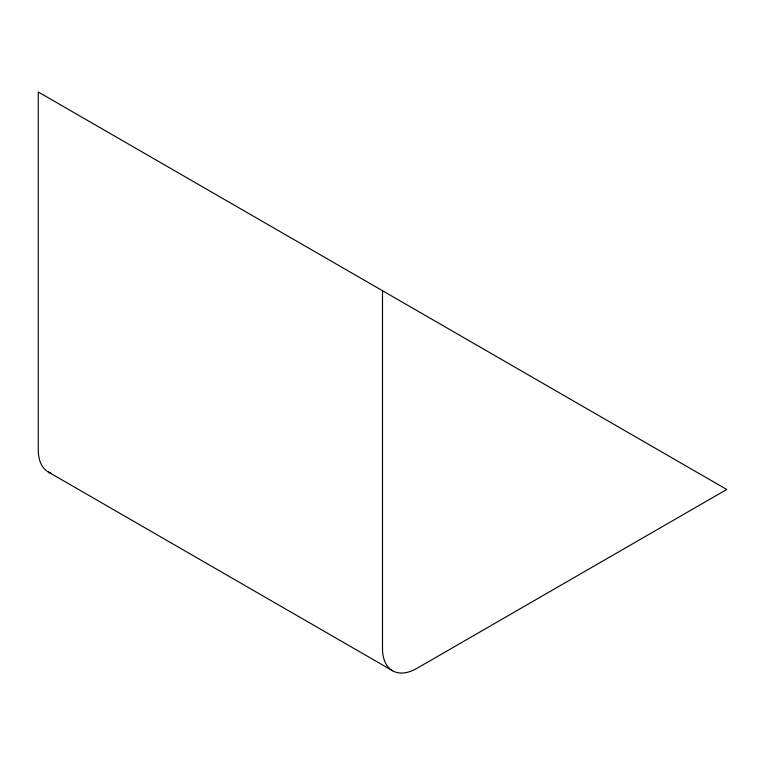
<?xml version="1.0" encoding="UTF-8"?>
<svg xmlns="http://www.w3.org/2000/svg" width="765" height="765" viewBox="0 0 765 765"><rect width="100%" height="100%" fill="white"/><g stroke="black" fill="none" stroke-linecap="round" stroke-linejoin="round"><path stroke-width="1.15" d="M48.329 472.015L392.579 670.762M382.5 290.719L382.5 648.481A48.683 28.104 -60 0 0 416.925 668.352L726.75 489.476L38.25 91.972L38.25 449.724A48.683 28.104 -60 0 0 50.834 473.191"/></g></svg>
